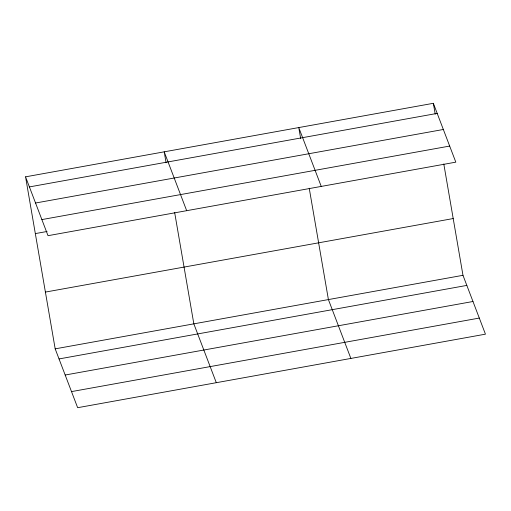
<?xml version="1.0" encoding="UTF-8"?>
<svg xmlns="http://www.w3.org/2000/svg" width="511" height="511" viewBox="0 0 511 511"><rect width="100%" height="100%" fill="white"/><g stroke="black" fill="none" stroke-linecap="round" stroke-linejoin="round"><path stroke-width="0.77" d="M25.55 176.832L433.347 103.305L455.818 162.153L48.021 235.686L25.55 176.832L55.182 348.847L77.653 407.695L485.45 334.168L462.979 275.314L443.797 163.967M29.402 186.917L437.199 113.391M35.546 203.014L443.344 129.481M41.876 219.589L449.674 146.063M35.329 233.597L47.076 231.477M45.402 292.081L453.2 218.555M55.182 348.847L462.979 275.314M59.033 358.933L466.83 285.406M65.178 375.023L472.975 301.496M71.508 391.605L479.305 318.072M321.247 186.419L298.775 127.571L300.647 138.455M350.878 358.435L328.407 299.58L309.225 188.233M186.675 210.685L164.197 151.831L166.075 162.722M216.306 382.694L193.835 323.846L174.653 212.493M433.347 103.305L435.219 114.189"/></g></svg>
